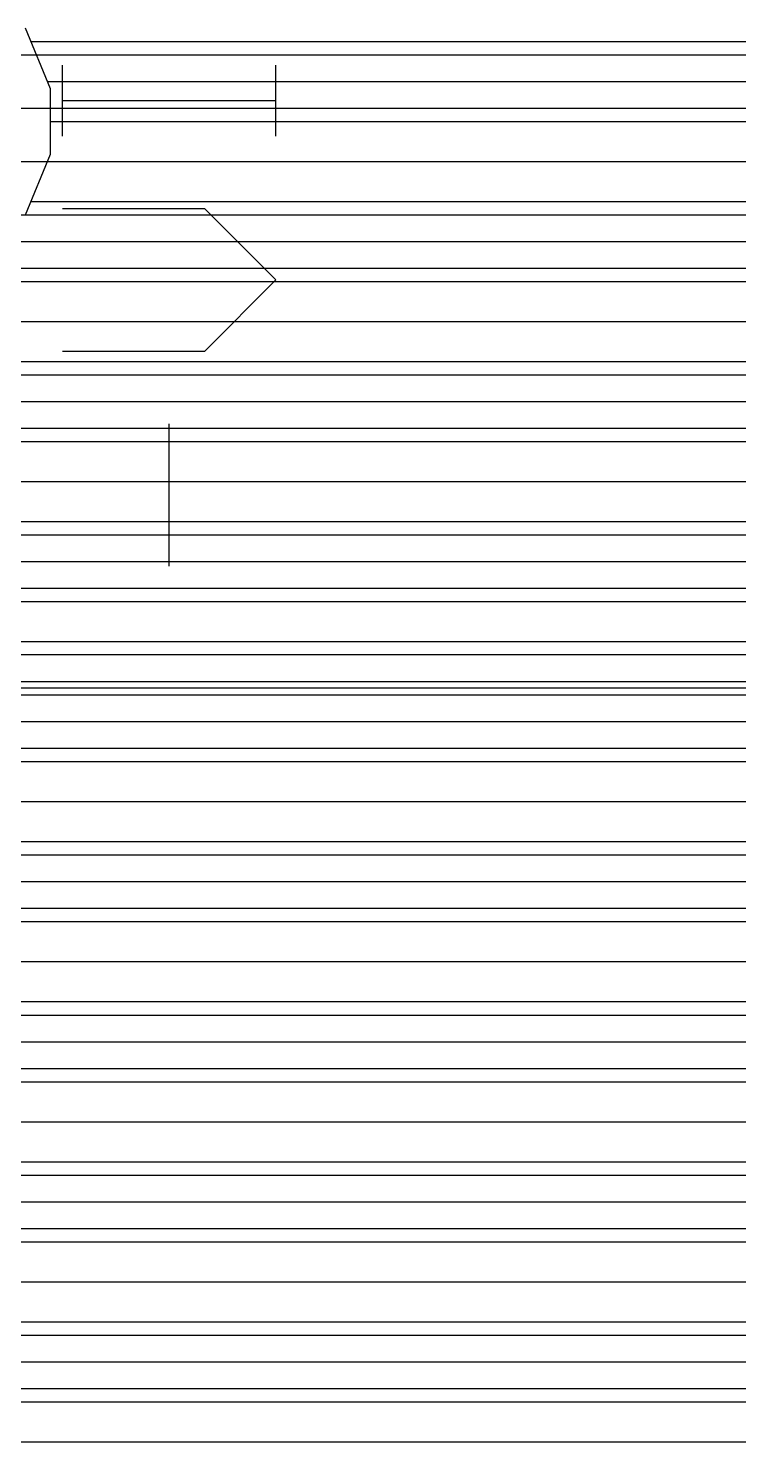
# Model space of a CAD drawing. Extents: x -0.45 to 6.54, y 0 to 7.98.
# Drawn here: x 4.4227 to 4.6359, y 0.864 to 1.288 of the extents above; entities that cross this region are included whole.
import ezdxf

# ---------------------------------------------------------------- set-up
doc = ezdxf.new("R2010")
doc.units = 0
for name, color, linetype in [('1', 22, 'CONTINUOUS'), ('16', 175, 'CONTINUOUS'), ('2', 3, 'CONTINUOUS'), ('21', 253, 'CONTINUOUS')]:
    doc.layers.add(name, color=color, linetype=linetype)

msp = doc.modelspace()

# ---------------------------------------------------------------- linework, layer by layer
at = {"layer": '1'}
for p, q in [((4.429386, 1.269823), (4.421867, 1.287975)), ((4.423514, 1.284), (5.46, 1.284)), ((4.428484, 1.272), (5.46, 1.272)), ((4.429386, 1.250176), (4.429386, 1.269823)), ((4.429386, 1.26), (5.46, 1.26)), ((4.421867, 1.232025), (4.429386, 1.250176)), ((4.428484, 1.248), (5.46, 1.248)), ((4.423514, 1.236), (5.46, 1.236)), ((4.413842, 1.224), (5.46, 1.224)), ((4.393169, 1.212), (5.46, 1.212)), ((3.21, 1.2), (5.46, 1.2)), ((3.21, 1.188), (5.46, 1.188)), ((3.21, 1.176), (5.456, 1.176)), ((3.21, 1.164), (5.444, 1.164)), ((3.21, 1.152), (5.432, 1.152)), ((3.21, 1.14), (5.42, 1.14)), ((3.21, 1.128), (5.408, 1.128)), ((3.21, 1.116), (5.396, 1.116)), ((3.21, 1.104), (5.384, 1.104)), ((3.21, 1.092), (5.372, 1.092)), ((5.37, 1.09), (3.21, 1.09))]:
    msp.add_line(p, q, dxfattribs=at)
at = {"layer": '16'}
for p, q in [((4.127335, 1.28), (5.247665, 1.28)), ((4.131386, 1.264), (5.243614, 1.264)), ((4.130649, 1.248), (5.244351, 1.248)), ((4.124022, 1.232), (5.250978, 1.232)), ((4.108052, 1.216), (5.266947, 1.216)), ((1.946706, 1.2), (6.362, 1.2)), ((1.948363, 1.184), (6.362, 1.184)), ((1.938305, 1.168), (6.362, 1.168)), ((1.076067, 1.152), (6.362, 1.152)), ((1.080354, 1.136), (6.362, 1.136)), ((1.083, 1.12), (6.362, 1.12)), ((1.083, 1.104), (6.362, 1.104)), ((1.080756, 1.088), (6.362, 1.088)), ((1.076469, 1.072), (6.362, 1.072)), ((1.068582, 1.056), (6.362, 1.056)), ((1.058556, 1.04), (6.362, 1.04)), ((1.042556, 1.024), (5.990163, 1.024)), ((1.017166, 1.008), (5.970681, 1.008)), ((3.818809, 0.992), (5.96303, 0.992)), ((3.845292, 0.976), (5.960661, 0.976)), ((3.85626, 0.96), (5.962593, 0.96)), ((3.861063, 0.944), (5.969626, 0.944)), ((3.86138, 0.928), (5.987615, 0.928)), ((3.857279, 0.912), (6.362, 0.912)), ((3.847292, 0.896), (6.362, 0.896)), ((3.824964, 0.88), (5.976635, 0.88)), ((2.551983, 0.864), (5.96342, 0.864))]:
    msp.add_line(p, q, dxfattribs=at)
at = {"layer": '2'}
for p, q in [((4.429386, 1.269823), (4.421867, 1.287975)), ((4.423514, 1.284), (5.251486, 1.284)), ((4.428484, 1.272), (5.246516, 1.272)), ((4.429386, 1.250176), (4.429386, 1.269823)), ((4.429386, 1.26), (5.245614, 1.26)), ((4.421867, 1.232025), (4.429386, 1.250176)), ((4.428484, 1.248), (5.246516, 1.248)), ((4.423514, 1.236), (5.251486, 1.236)), ((4.413842, 1.224), (5.261158, 1.224)), ((4.393169, 1.212), (5.281831, 1.212)), ((1.477, 1.2), (6.304, 1.2)), ((1.477, 1.188), (6.304, 1.188)), ((1.477, 1.176), (6.293758, 1.176)), ((1.477, 1.164), (6.281758, 1.164)), ((1.477, 1.152), (6.269758, 1.152)), ((1.477, 1.14), (6.257758, 1.14)), ((1.477, 1.128), (6.245758, 1.128)), ((1.477, 1.116), (6.233758, 1.116)), ((1.531306, 1.104), (6.221758, 1.104)), ((1.543713, 1.092), (6.209758, 1.092)), ((1.5465, 1.08), (6.197758, 1.08)), ((1.543713, 1.068), (6.185758, 1.068)), ((1.531307, 1.056), (6.173758, 1.056)), ((1.477, 1.044), (6.161758, 1.044)), ((1.477, 1.032), (6.149758, 1.032)), ((1.477, 1.02), (5.985732, 1.02)), ((1.477, 1.008), (5.97351, 1.008)), ((1.946477, 0.996), (5.966852, 0.996)), ((3.779489, 0.984), (5.962661, 0.984)), ((3.798142, 0.972), (5.962661, 0.972)), ((3.80745, 0.96), (5.964758, 0.96)), ((3.81242, 0.948), (5.969728, 0.948)), ((3.8135, 0.936), (5.980454, 0.936)), ((3.813249, 0.924), (6.002498, 0.924)), ((3.808278, 0.912), (6.364, 0.912)), ((3.800143, 0.9), (6.364, 0.9)), ((3.784318, 0.888), (6.364, 0.888)), ((1.470042, 0.876), (5.982454, 0.876)), ((1.458042, 0.864), (5.970557, 0.864))]:
    msp.add_line(p, q, dxfattribs=at)
at = {"layer": '21'}
for p, q in [((4.432945, 1.255575), (4.432945, 1.276926)), ((4.497, 1.255575), (4.497, 1.276926)), ((4.497, 1.26625), (4.432945, 1.26625)), ((4.475648, 1.233823), (4.432945, 1.233823)), ((4.497, 1.212471), (4.475648, 1.233823)), ((4.475648, 1.19112), (4.497, 1.212471)), ((4.432945, 1.19112), (4.475648, 1.19112)), ((4.464973, 1.126665), (4.464973, 1.169368)), ((4.815, 1.1), (3.345, 1.1))]:
    msp.add_line(p, q, dxfattribs=at)

doc.saveas('drawing.dxf')
